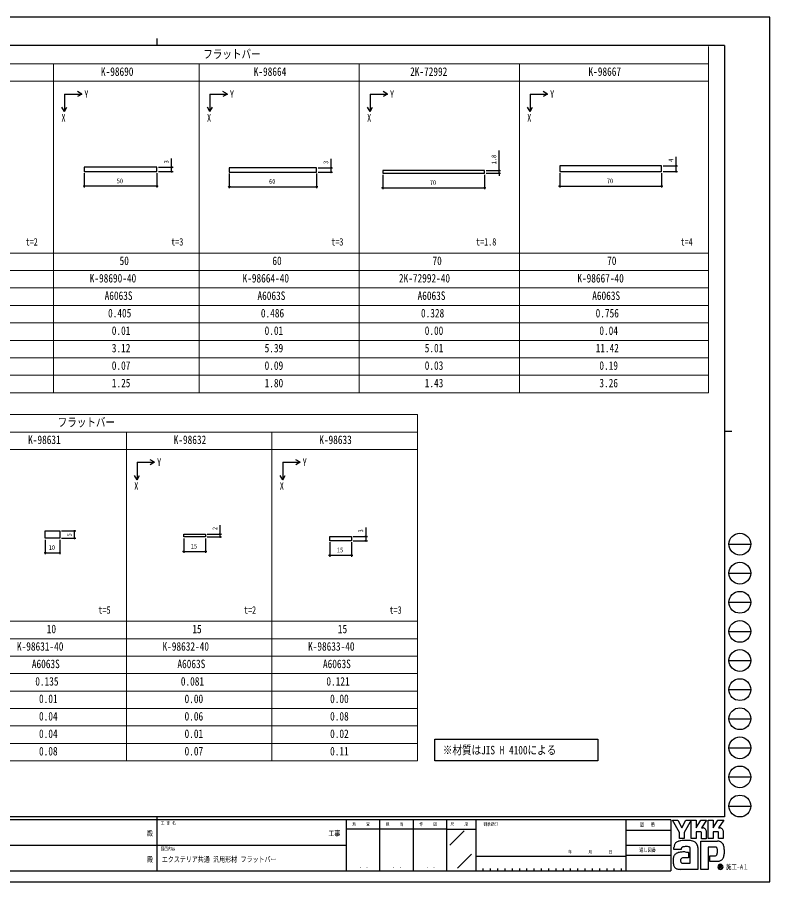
# Model space of a CAD drawing. Units: millimetres on the paper. Extents: x -420 to 420, y -297 to 297.
# Drawn here: x -96 to 420, y -297 to 297 of the extents above; entities that cross this region are included whole.
import ezdxf
from ezdxf.enums import TextEntityAlignment as Align

# ---------------------------------------------------------------- set-up
doc = ezdxf.new("R2010")
doc.units = ezdxf.units.MM
doc.header["$PDMODE"] = 32
doc.header["$PDSIZE"] = 0.5
doc.layers.add('0-1_TABLE1', color=7, linetype='Continuous', lineweight=18)
for name, color, linetype in [('0-2_USER1', 3, 'Continuous'), ('0-3_YKK_11', 7, 'Continuous'), ('0-4_YKK_12', 2, 'Continuous'), ('0-5_YKK_D', 6, 'Continuous'), ('0-6_YKK_ZWAK', 7, 'Continuous')]:
    doc.layers.add(name, color=color, linetype=linetype)
doc.styles.add('ＭＳ ゴシック', font='')
doc.styles.get('ＭＳ ゴシック').set_extended_font_data('MS Gothic')

msp = doc.modelspace()

# ---------------------------------------------------------------- linework, layer by layer
at = {"layer": '0-1_TABLE1'}
for p, q in [((378.502, 277), (378.502, 39)), ((-390.498, 265), (378.502, 265)), ((-71.498, 265), (-71.498, 39)), ((28.502, 265), (28.502, 39)), ((138.502, 265), (138.502, 39)), ((248.502, 265), (248.502, 39)), ((-390.498, 253), (378.502, 253)), ((-390.498, 135), (378.502, 135)), ((-390.498, 123), (378.502, 123)), ((-390.498, 111), (378.502, 111)), ((-390.498, 99), (378.502, 99)), ((-390.498, 87), (378.502, 87)), ((-298.831, 75), (378.502, 75)), ((-390.498, 63), (378.502, 63)), ((-298.831, 51), (378.502, 51)), ((-390.498, 39), (378.502, 39)), ((-390.498, 24), (178.502, 24)), ((178.502, 24), (178.502, -214)), ((-390.498, 12), (178.502, 12)), ((-21.498, 12), (-21.498, -214)), ((78.502, 12), (78.502, -214)), ((-390.498, 0), (178.502, 0)), ((-390.498, -118), (178.502, -118)), ((-390.498, -130), (178.502, -130)), ((-390.498, -142), (178.502, -142)), ((-390.498, -154), (178.502, -154)), ((-390.498, -166), (178.502, -166)), ((-298.831, -178), (178.502, -178)), ((-390.498, -190), (178.502, -190)), ((-298.831, -202), (178.502, -202)), ((-390.498, -214), (178.502, -214))]:
    msp.add_line(p, q, dxfattribs=at)
at = {"layer": '0-2_USER1'}
for p, q in [((-64.118, 244.226), (-52.118, 244.226)), ((-64.118, 244.226), (-64.118, 232.226)), ((-52.118, 244.226), (-55.118, 245.959)), ((-52.118, 244.226), (-55.118, 242.494)), ((35.882, 244.226), (47.882, 244.226)), ((35.882, 244.226), (35.882, 232.226)), ((47.882, 244.226), (44.882, 245.959)), ((47.882, 244.226), (44.882, 242.494)), ((145.882, 244.226), (157.882, 244.226)), ((145.882, 244.226), (145.882, 232.226)), ((157.882, 244.226), (154.882, 245.959)), ((157.882, 244.226), (154.882, 242.494)), ((255.882, 244.226), (267.882, 244.226)), ((255.882, 244.226), (255.882, 232.226)), ((267.882, 244.226), (264.882, 245.959)), ((267.882, 244.226), (264.882, 242.494)), ((-64.118, 232.226), (-65.85, 235.226)), ((-64.118, 232.226), (-62.386, 235.226)), ((35.882, 232.226), (34.15, 235.226)), ((35.882, 232.226), (37.614, 235.226)), ((145.882, 232.226), (144.15, 235.226)), ((145.882, 232.226), (147.614, 235.226)), ((255.882, 232.226), (254.15, 235.226)), ((255.882, 232.226), (257.614, 235.226)), ((-14.118, -8.774), (-2.118, -8.774)), ((-14.118, -8.774), (-14.118, -20.774)), ((-2.118, -8.774), (-5.118, -7.041)), ((-2.118, -8.774), (-5.118, -10.506)), ((85.882, -8.774), (97.882, -8.774)), ((85.882, -8.774), (85.882, -20.774)), ((97.882, -8.774), (94.882, -7.041)), ((97.882, -8.774), (94.882, -10.506)), ((-14.118, -20.774), (-15.85, -17.774)), ((-14.118, -20.774), (-12.386, -17.774)), ((85.882, -20.774), (84.15, -17.774)), ((85.882, -20.774), (87.614, -17.774))]:
    msp.add_line(p, q, dxfattribs=at)
at = {"layer": '0-3_YKK_11'}
for points in [[(-0.469, 193.931), (-50.469, 193.931), (-50.469, 190.931), (-0.469, 190.931)], [(109.182, 193.554), (49.182, 193.554), (49.182, 190.554), (109.182, 190.554)], [(346.217, 194.95), (276.217, 194.95), (276.217, 190.95), (346.217, 190.95)], [(-77.189, -55.974), (-67.189, -55.974), (-67.189, -60.974), (-77.189, -60.974)], [(17.908, -58.069), (32.908, -58.069), (32.908, -60.069), (17.908, -60.069)], [(118.235, -59.69), (133.235, -59.69), (133.235, -62.69), (118.235, -62.69)]]:
    msp.add_lwpolyline(points, close=True, dxfattribs=at)
for points in [[(224.612, 191.619), (154.612, 191.619), (154.612, 189.819), (163.941, 189.819), (164.133, 189.962), (165.091, 189.962), (165.283, 189.819), (168.941, 189.819), (169.133, 189.962), (170.091, 189.962), (170.283, 189.819), (173.941, 189.819), (174.133, 189.962), (175.091, 189.962), (175.283, 189.819), (178.941, 189.819), (179.133, 189.962), (180.091, 189.962), (180.283, 189.819), (183.941, 189.819), (184.133, 189.962), (185.091, 189.962), (185.283, 189.819), (188.941, 189.819), (189.133, 189.962), (190.091, 189.962), (190.283, 189.819), (193.941, 189.819), (194.133, 189.962), (195.091, 189.962), (195.283, 189.819), (198.941, 189.819), (199.133, 189.962), (200.091, 189.962), (200.283, 189.819), (203.941, 189.819), (204.133, 189.962), (205.091, 189.962), (205.283, 189.819), (208.941, 189.819)], [(208.941, 189.819), (209.133, 189.962), (210.091, 189.962), (210.283, 189.819), (213.941, 189.819), (214.133, 189.962), (215.091, 189.962), (215.283, 189.819), (224.612, 189.819), (224.612, 191.619)]]:
    msp.add_lwpolyline(points, dxfattribs=at)
at = {"layer": '0-4_YKK_12'}
msp.add_lwpolyline([(190.502, -199.114), (302.316, -199.114), (302.316, -214), (190.502, -214)], close=True, dxfattribs=at)
at = {"layer": '0-5_YKK_D'}
for p, q in [((234.636, 191.619), (234.636, 205.419)), ((0.531, 193.931), (10.554, 193.931)), ((0.531, 190.931), (10.554, 190.931)), ((110.182, 193.554), (120.205, 193.554)), ((110.182, 190.554), (120.205, 190.554)), ((225.612, 191.619), (235.636, 191.619)), ((234.636, 189.819), (234.636, 191.619)), ((347.217, 194.95), (357.241, 194.95)), ((347.217, 190.95), (357.241, 190.95)), ((-50.469, 189.931), (-50.469, 179.931)), ((-0.469, 189.931), (-0.469, 179.931)), ((49.182, 189.554), (49.182, 179.554)), ((109.182, 189.554), (109.182, 179.554)), ((154.612, 188.819), (154.612, 178.819)), ((224.612, 188.819), (224.612, 178.819)), ((225.612, 189.819), (235.636, 189.819)), ((234.636, 189.819), (234.636, 188.119)), ((276.217, 189.95), (276.217, 179.95)), ((346.217, 189.95), (346.217, 179.95)), ((-0.469, 180.931), (-50.469, 180.931)), ((49.182, 180.554), (109.182, 180.554)), ((154.612, 179.819), (224.612, 179.819)), ((276.217, 180.95), (346.217, 180.95)), ((-66.189, -55.974), (-56.166, -55.974)), ((-57.166, -60.974), (-57.166, -55.974)), ((33.908, -58.069), (43.932, -58.069)), ((-77.189, -61.974), (-77.189, -71.97)), ((-67.189, -61.974), (-67.189, -71.97)), ((-66.189, -60.974), (-56.166, -60.974)), ((17.908, -61.069), (17.908, -71.069)), ((32.908, -61.069), (32.908, -71.069)), ((33.908, -60.069), (43.932, -60.069)), ((118.235, -63.69), (118.235, -73.693)), ((133.235, -63.69), (133.235, -73.693)), ((134.235, -59.69), (144.175, -59.69)), ((134.235, -62.69), (144.175, -62.69)), ((-77.189, -70.97), (-67.189, -70.97)), ((17.908, -70.069), (32.908, -70.069)), ((118.235, -72.693), (133.235, -72.693))]:
    msp.add_line(p, q, dxfattribs=at)
for points in [[(9.554, 190.931), (9.554, 193.931), (9.554, 200.031)], [(119.205, 190.554), (119.205, 193.554), (119.205, 199.654)], [(356.241, 190.95), (356.241, 194.95), (356.241, 201.05)], [(42.932, -60.069), (42.932, -58.069), (42.932, -51.969)], [(143.175, -62.69), (143.175, -59.69), (143.175, -53.59)]]:
    msp.add_lwpolyline(points, dxfattribs=at)
for centre in [(9.554, 193.931), (9.554, 190.931), (119.205, 193.554), (119.205, 190.554), (234.636, 191.619), (234.636, 189.819), (356.241, 194.95), (356.241, 190.95), (-50.469, 180.931), (-0.469, 180.931), (49.182, 180.554), (109.182, 180.554), (154.612, 179.819), (224.612, 179.819), (276.217, 180.95), (346.217, 180.95), (-57.166, -55.974), (42.932, -58.069), (143.175, -59.69), (-57.166, -60.974), (42.932, -60.069), (143.175, -62.69), (-77.189, -70.97), (-67.189, -70.97), (17.908, -70.069), (32.908, -70.069), (118.235, -72.693), (133.235, -72.693)]:
    msp.add_circle(centre, 0.425, dxfattribs=at)
at = {"layer": '0-6_YKK_ZWAK'}
for p, q in [((-0.498, 282.5), (-0.498, 277.5)), ((389.502, 277.5), (-390.498, 277.5)), ((389.502, 277.5), (389.502, -252.5)), ((389.502, 12.5), (394.502, 12.5)), ((392.502, -65), (407.502, -65)), ((392.502, -85), (407.502, -85)), ((392.502, -105), (407.502, -105)), ((392.502, -125), (407.502, -125)), ((392.502, -145), (407.502, -145)), ((392.502, -165), (407.502, -165)), ((392.502, -185), (407.502, -185)), ((392.502, -205), (407.502, -205)), ((392.502, -225), (407.502, -225)), ((392.502, -245), (407.502, -245)), ((389.502, -252.5), (-390.498, -252.5)), ((-0.498, -254.5), (-130.498, -254.5)), ((-0.498, -252.5), (-0.498, -289.5)), ((129.502, -254.5), (-0.498, -254.5)), ((152.502, -254.5), (152.502, -289.5)), ((175.502, -254.5), (175.502, -289.5)), ((198.502, -254.5), (198.502, -289.5)), ((218.502, -254.5), (198.502, -254.5)), ((321.752, -254.5), (218.502, -254.5)), ((218.502, -254.5), (218.502, -289.5)), ((321.752, -254.5), (321.752, -289.5)), ((352.502, -254.5), (321.752, -254.5)), ((352.502, -254.5), (352.502, -289.5)), ((198.502, -261), (129.502, -261)), ((198.502, -261), (218.502, -261)), ((200.71, -271.829), (210.504, -262.036)), ((321.752, -261.5), (352.502, -261.5)), ((-129.748, -272), (-0.498, -272)), ((-0.498, -272), (129.502, -272)), ((321.752, -272), (352.502, -272)), ((206.067, -287.599), (215.689, -277.977)), ((352.502, -279), (321.752, -279)), ((218.502, -279.5), (321.752, -279.5)), ((-130.498, -289.5), (-0.498, -289.5)), ((-0.498, -289.5), (129.502, -289.5)), ((129.502, -289.5), (198.502, -289.5)), ((198.502, -289.5), (218.502, -289.5)), ((218.502, -289.5), (321.752, -289.5)), ((223.502, -288), (223.502, -289.5)), ((228.502, -288), (228.502, -289.5)), ((233.502, -288), (233.502, -289.5)), ((238.502, -288), (238.502, -289.5)), ((243.502, -288), (243.502, -289.5)), ((248.502, -288), (248.502, -289.5)), ((253.502, -288), (253.502, -289.5)), ((258.502, -288), (258.502, -289.5)), ((263.502, -288), (263.502, -289.5)), ((268.502, -288), (268.502, -289.5)), ((273.502, -288), (273.502, -289.5)), ((278.502, -288), (278.502, -289.5)), ((283.502, -288), (283.502, -289.5)), ((288.502, -288), (288.502, -289.5)), ((293.502, -288), (293.502, -289.5)), ((298.502, -288), (298.502, -289.5)), ((303.502, -288), (303.502, -289.5)), ((308.502, -288), (308.502, -289.5)), ((313.502, -288), (313.502, -289.5)), ((318.502, -288), (318.502, -289.5)), ((321.752, -289.5), (352.502, -289.5)), ((386.667, -288.398), (386.667, -288.398)), ((387.916, -285.572), (387.916, -285.572))]:
    msp.add_line(p, q, dxfattribs=at)
for points in [[(-420.5, -297), (420.5, -297), (420.5, 297), (-420.5, 297)], [(353.602, -254.8), (357.283, -254.8), (360.047, -260.01), (362.804, -254.8), (366.488, -254.8), (361.767, -263.199), (361.767, -267.413), (358.41, -267.413), (358.41, -263.086)]]:
    msp.add_lwpolyline(points, close=True, dxfattribs=at)
for points in [[(198.502, -254.5), (129.502, -254.5), (129.502, -289.5)], [(373.055, -262.661), (369.877, -262.661), (369.877, -267.41), (366.491, -267.41), (366.491, -254.8), (369.877, -254.8), (369.877, -259.958), (373.207, -254.8), (377.184, -254.8), (373.616, -260.021), (373.742, -260.021), (373.882, -260.021), (374.025, -260.021), (374.163, -260.021), (374.287, -260.021), (374.386, -260.021), (374.452, -260.021), (374.477, -260.021)], [(384.751, -262.661), (381.577, -262.661), (381.577, -267.413), (378.19, -267.413), (378.19, -254.8), (381.577, -254.8), (381.577, -259.958), (384.903, -254.8), (388.88, -254.8), (385.312, -260.021), (385.44, -260.021), (385.58, -260.021), (385.724, -260.021), (385.861, -260.021), (385.984, -260.021), (386.083, -260.021), (386.149, -260.021), (386.173, -260.021)], [(375.451, -260.221), (375.855, -260.452), (376.197, -260.753), (376.473, -261.112), (376.676, -261.515), (376.801, -261.95), (376.844, -262.404), (376.844, -267.422), (373.541, -267.422), (373.541, -263.141)], [(387.148, -260.221), (387.554, -260.452), (387.897, -260.753), (388.174, -261.112), (388.378, -261.515), (388.505, -261.95), (388.548, -262.404), (388.548, -267.413), (385.237, -267.413), (385.237, -263.141)], [(360.48, -273.231), (360.247, -273.362), (360.066, -273.522), (359.929, -273.708), (359.829, -273.92), (359.761, -274.153), (359.716, -274.407), (359.689, -274.679), (359.673, -274.967), (354.674, -274.979), (354.689, -274.295), (354.717, -273.527)], [(370.771, -271.917), (370.913, -272.49), (370.993, -273.104), (371.018, -273.759), (371.018, -288.5), (358.955, -288.5)], [(362.395, -276.553), (363.341, -276.615), (364.084, -276.699), (364.571, -276.777), (364.745, -276.823), (364.745, -280.647), (364.192, -280.589), (363.586, -280.556), (362.965, -280.543), (362.369, -280.545), (361.837, -280.556), (361.408, -280.571), (361.123, -280.584), (361.019, -280.589), (360.586, -280.668), (360.213, -280.792), (359.9, -280.961), (359.647, -281.177), (359.453, -281.44), (359.318, -281.75), (359.244, -282.11), (359.229, -282.519), (359.276, -282.969), (359.372, -283.341), (359.509, -283.642), (359.683, -283.879), (359.886, -284.059), (360.113, -284.191), (360.359, -284.279), (360.616, -284.332), (365.926, -284.332), (365.926, -274.507), (365.928, -274.313), (365.918, -274.122), (365.893, -273.939), (365.85, -273.765), (365.786, -273.602), (365.699, -273.455), (365.584, -273.324), (365.439, -273.212)], [(365.439, -273.212), (365.127, -273.09), (364.629, -272.987), (363.994, -272.91), (363.271, -272.869), (362.508, -272.873), (361.756, -272.928)], [(382.887, -273.151), (378.119, -273.151), (378.119, -288.5), (373.123, -288.5), (373.123, -269.079), (384.735, -269.079)], [(387.871, -270.451), (388.197, -270.862), (388.441, -271.261), (388.612, -271.622)], [(387.456, -282.097), (386.995, -282.456), (386.514, -282.738), (386.018, -282.948), (385.51, -283.092), (384.993, -283.174), (384.472, -283.201), (379.336, -283.201), (379.336, -279.166), (382.232, -279.166), (382.766, -279.159), (383.236, -279.113), (383.639, -278.995)], [(384.583, -276.1), (384.576, -275.463), (384.546, -274.89), (384.474, -274.386), (384.344, -273.959)], [(387.461, -286.26), (387.458, -286.201), (387.451, -286.145), (387.439, -286.09), (387.422, -286.039), (387.4, -285.99), (387.374, -285.944), (387.343, -285.901), (387.308, -285.861), (387.262, -285.82), (387.21, -285.785), (387.154, -285.754), (387.093, -285.729), (387.028, -285.71), (386.958, -285.696), (386.885, -285.687), (386.808, -285.684), (386.05, -285.684), (386.05, -287.914), (386.279, -287.914), (386.279, -285.912), (386.808, -285.912), (386.862, -285.914), (386.914, -285.919), (386.962, -285.928), (387.006, -285.94), (387.047, -285.956), (387.084, -285.975), (387.117, -285.997), (387.147, -286.022)], [(387.236, -286.26), (387.222, -286.367), (387.184, -286.451), (387.126, -286.516), (387.055, -286.562), (386.974, -286.594), (386.89, -286.614), (386.808, -286.624), (386.733, -286.627), (386.534, -286.627), (386.635, -286.797), (387.289, -287.922), (387.551, -287.922), (386.92, -286.839), (386.979, -286.827), (387.036, -286.812), (387.089, -286.794), (387.14, -286.773), (387.187, -286.749), (387.231, -286.722), (387.271, -286.691), (387.308, -286.658)]]:
    msp.add_lwpolyline(points, dxfattribs=at)
for centre in [(400.002, -65), (400.002, -85), (400.002, -105), (400.002, -125), (400.002, -145), (400.002, -165), (400.002, -185), (400.002, -205), (400.002, -225), (400.002, -245)]:
    msp.add_circle(centre, 7.5, dxfattribs=at)
for centre, radius, start, end in [((374.482, -262.519), 2.498, 78.26798, 90.11215), ((374.517, -262.337), 2.312, 66.19963, 78.22058), ((386.178, -262.523), 2.502, 78.27851, 90.10826), ((386.212, -262.348), 2.323, 66.2483, 78.23226), ((373.072, -263.129), 0.469, 358.57817, 92.1683), ((384.771, -263.127), 0.467, 358.29941, 92.43455), ((363.78, -274.046), 9.079, 171.55622, 176.72493), ((360.704, -273.587), 5.968, 163.48385, 171.57982), ((359.161, -273.129), 4.358, 152.2125, 163.4865), ((358.494, -272.784), 3.607, 138.03852, 152.12015), ((358.493, -272.801), 3.618, 122.60463, 137.83438), ((358.972, -273.575), 4.528, 108.37421, 122.42809), ((359.729, -276.269), 7.325, 100.93159, 107.35499), ((362.205, -288.282), 19.59, 97.86054, 101.37938), ((363.368, -296.358), 27.749, 94.90201, 97.9576), ((361.799, -276.363), 3.398, 102.4979, 112.84632), ((363.447, -297.005), 28.4, 91.6169, 94.94971), ((362.457, -279.199), 6.31, 96.37207, 102.75341), ((363.337, -292.406), 23.8, 87.51794, 91.66439), ((363.646, -285.778), 17.165, 81.92631, 87.59083), ((364.559, -279.523), 10.844, 73.67137, 82.05943), ((365.913, -274.992), 6.115, 60.60528, 73.9085), ((366.467, -273.886), 4.88, 52.17347, 59.90542), ((366.963, -273.245), 4.069, 43.55042, 52.14561), ((367.236, -272.981), 3.69, 34.48659, 43.50182), ((367.238, -272.975), 3.685, 25.58915, 34.43128), ((366.91, -273.129), 4.047, 17.43089, 25.54591), ((382.914, -275.601), 2.45, 77.94572, 90.63794), ((383.127, -274.602), 1.429, 60.20991, 77.92418), ((384.545, -274.421), 5.346, 78.73198, 87.96551), ((384.702, -273.62), 4.529, 69.03034, 78.69541), ((384.848, -273.23), 4.113, 59.39484, 68.9885), ((384.916, -273.111), 3.976, 50.3012, 59.3616), ((384.891, -273.139), 4.013, 42.05209, 50.28551), ((382.909, -274.281), 6.292, 14.76267, 25.00486), ((379.05, -275.333), 10.292, 7.9139, 14.95041), ((358.493, -281.267), 4.255, 142.04688, 153.80771), ((358.347, -281.163), 4.076, 130.60221, 141.94427), ((358.588, -281.451), 4.452, 120.60724, 130.53081), ((359.062, -282.257), 5.387, 112.58838, 120.58162), ((359.699, -283.79), 7.047, 106.61303, 112.59024), ((360.702, -287.161), 10.564, 99.87193, 106.59825), ((361.264, -290.327), 13.78, 94.78469, 99.91711), ((361.538, -293.477), 16.941, 90.80099, 94.81812), ((361.58, -295.823), 19.287, 87.57779, 90.82714), ((383.172, -277.943), 1.151, 293.91672, 314.09376), ((383.265, -274.342), 1.135, 39.8078, 59.75378), ((383.015, -277.804), 1.36, 314.78099, 333.92928), ((383.071, -274.49), 1.379, 22.65544, 39.38165), ((382.005, -277.314), 2.483, 334.00676, 347.34989), ((379.25, -276.676), 5.311, 347.14308, 355.40008), ((373.22, -276.158), 11.363, 355.2339, 0.29193), ((376.915, -276.479), 12.442, 347.15166, 352.97565), ((375.196, -275.893), 14.187, 2.54376, 8.01251), ((373.617, -276.05), 15.768, 352.8937, 357.82206), ((372.986, -276.01), 16.399, 357.76419, 2.60674), ((363.813, -282.349), 9.729, 174.55588, 182.47272), ((369.25, -282.263), 15.165, 181.90948, 187.89042), ((360.898, -282.07), 6.801, 164.97537, 174.56739), ((362.869, -283.161), 8.722, 187.80471, 196.36971), ((359.246, -281.629), 5.09, 153.89178, 164.94341), ((386.67, -286.819), 1.764, 90.09157, 179.92363), ((386.67, -286.816), 1.761, 44.93442, 90.08536), ((384.123, -278.339), 5.024, 311.57033, 318.66243), ((383.541, -277.829), 5.797, 318.67367, 325.29112), ((385.036, -278.943), 3.935, 326.23251, 339.61931), ((381.341, -277.512), 7.897, 339.22498, 347.31457), ((359.5, -284.156), 5.209, 196.3102, 208.20993), ((358.034, -284.936), 3.547, 208.29777, 223.35561), ((357.703, -285.228), 3.107, 223.64205, 239.63663), ((357.977, -284.728), 3.676, 239.8785, 253.65355), ((358.48, -283.001), 5.475, 253.69102, 263.74909), ((358.906, -279.21), 9.29, 263.68487, 270.30455), ((386.659, -286.821), 1.753, 179.86065, 225.14399), ((386.659, -286.813), 1.569, 134.8007, 180.12175), ((386.653, -286.823), 1.562, 179.75513, 225.29722), ((386.668, -286.821), 1.759, 224.94536, 269.98445), ((386.664, -286.837), 1.56, 224.62822, 270.10973), ((386.664, -286.804), 1.566, 89.86602, 135.149), ((386.671, -286.816), 1.577, 45.03108, 90.11509), ((386.665, -286.814), 1.584, 270.09072, 359.90926), ((386.668, -286.812), 1.768, 269.98802, 314.93777), ((386.901, -286.25), 0.335, 358.3894, 42.86139), ((386.907, -286.276), 0.553, 316.37674, 1.6565), ((386.672, -286.817), 1.577, 0.00643, 45.07115), ((386.684, -286.81), 1.747, 359.78949, 45.13288), ((386.68, -286.824), 1.751, 314.92572, 0.23508)]:
    msp.add_arc(centre, radius, start, end, dxfattribs=at)
msp.add_point((-0.498, -289.5), dxfattribs=at)

# ---------------------------------------------------------------- texts
at = {"layer": '0-1_TABLE1', "style": 'ＭＳ ゴシック', "width": 0.8}
for s, height, p in [('フラットバー', 5.865, (31.315, 267)), ('K-98690', 5.865, (-38.991, 255)), ('K-98664', 5.865, (66.009, 255)), ('2K-72992', 5.865, (173.449, 255)), ('K-98667', 5.865, (296.009, 255)), ('t=2', 5.132, (-90.744, 138.611)), ('t=3', 5.132, (9.256, 138.611)), ('t=3', 5.132, (119.256, 138.611)), ('t=1.8', 5.132, (218.683, 138.611)), ('t=4', 5.132, (359.256, 138.611)), ('50', 5.865, (-26.191, 125)), ('60', 5.865, (78.809, 125)), ('70', 5.865, (188.809, 125)), ('70', 5.865, (308.809, 125)), ('K-98690-40', 5.865, (-46.671, 113)), ('K-98664-40', 5.865, (58.329, 113)), ('2K-72992-40', 5.865, (165.769, 113)), ('K-98667-40', 5.865, (288.329, 113)), ('A6063S', 5.865, (-36.431, 101)), ('A6063S', 5.865, (68.569, 101)), ('A6063S', 5.865, (178.569, 101)), ('A6063S', 5.865, (298.569, 101)), ('0.405', 5.865, (-34.085, 89)), ('0.486', 5.865, (70.915, 89)), ('0.328', 5.865, (180.915, 89)), ('0.756', 5.865, (300.915, 89)), ('0.01', 5.865, (-31.525, 77)), ('0.01', 5.865, (73.475, 77)), ('0.00', 5.865, (183.475, 77)), ('0.04', 5.865, (303.475, 77)), ('3.12', 5.865, (-31.525, 65)), ('5.39', 5.865, (73.475, 65)), ('5.01', 5.865, (183.475, 65)), ('11.42', 5.865, (300.915, 65)), ('0.07', 5.865, (-31.525, 53)), ('0.09', 5.865, (73.475, 53)), ('0.03', 5.865, (183.475, 53)), ('0.19', 5.865, (303.475, 53)), ('1.25', 5.865, (-31.525, 41)), ('1.80', 5.865, (73.475, 41)), ('1.43', 5.865, (183.475, 41)), ('3.26', 5.865, (303.475, 41)), ('フラットバー', 5.865, (-68.685, 14)), ('K-98631', 5.865, (-88.991, 2)), ('K-98632', 5.865, (11.009, 2)), ('K-98633', 5.865, (111.009, 2)), ('t=5', 5.132, (-40.744, -114.389)), ('t=2', 5.132, (59.256, -114.389)), ('t=3', 5.132, (159.256, -114.389)), ('10', 5.865, (-76.191, -128)), ('15', 5.865, (23.809, -128)), ('15', 5.865, (123.809, -128)), ('K-98631-40', 5.865, (-96.671, -140)), ('K-98632-40', 5.865, (3.329, -140)), ('K-98633-40', 5.865, (103.329, -140)), ('A6063S', 5.865, (-86.431, -152)), ('A6063S', 5.865, (13.569, -152)), ('A6063S', 5.865, (113.569, -152)), ('0.135', 5.865, (-84.085, -164)), ('0.081', 5.865, (15.915, -164)), ('0.121', 5.865, (115.915, -164)), ('0.01', 5.865, (-81.525, -176)), ('0.00', 5.865, (18.475, -176)), ('0.00', 5.865, (118.475, -176)), ('0.04', 5.865, (-81.525, -188)), ('0.06', 5.865, (18.475, -188)), ('0.08', 5.865, (118.475, -188)), ('0.04', 5.865, (-81.525, -200)), ('0.01', 5.865, (18.475, -200)), ('0.02', 5.865, (118.475, -200)), ('0.08', 5.865, (-81.525, -212)), ('0.07', 5.865, (18.475, -212)), ('0.11', 5.865, (118.475, -212))]:
    msp.add_text(s, height=height, dxfattribs=at).set_placement(p, align=Align.BOTTOM_LEFT)
at = {"layer": '0-2_USER1', "style": 'ＭＳ ゴシック', "width": 0.8}
for s, height, p in [('Y', 5.132, (-50.379, 240.162)), ('Y', 5.132, (49.621, 240.162)), ('Y', 5.132, (159.621, 240.162)), ('Y', 5.132, (269.621, 240.162)), ('X', 5.132, (-66.092, 223.847)), ('X', 5.132, (33.908, 223.847)), ('X', 5.132, (143.908, 223.847)), ('X', 5.132, (253.908, 223.847)), ('Y', 5.132, (-0.379, -12.838)), ('Y', 5.132, (99.621, -12.838)), ('X', 5.132, (-16.092, -29.153)), ('X', 5.132, (83.908, -29.153)), ('※材質はJIS H 4100による', 5.865, (195.946, -211.27)), ('エクステリア共通 汎用形材 フラットバー', 3.666, (2.906, -284.58))]:
    msp.add_text(s, height=height, dxfattribs=at).set_placement(p, align=Align.BOTTOM_LEFT)
at = {"layer": '0-5_YKK_D', "style": 'ＭＳ ゴシック', "width": 0.8}
for s, p in [('3', (8.554, 196.631)), ('3', (118.205, 196.254)), ('1.8', (233.636, 196.019)), ('4', (355.241, 197.65)), ('5', (-58.166, -59.674)), ('2', (41.932, -55.369)), ('3', (142.175, -56.99))]:
    msp.add_text(s, height=3.299, rotation=90, dxfattribs=at).set_placement(p, align=Align.BOTTOM_LEFT)
for s, p in [('50', (-28.109, 181.931)), ('60', (76.542, 181.554)), ('70', (186.972, 180.819)), ('70', (308.577, 181.95)), ('15', (22.768, -69.069)), ('10', (-74.829, -69.97)), ('15', (123.095, -71.693))]:
    msp.add_text(s, height=3.299, dxfattribs=at).set_placement(p, align=Align.BOTTOM_LEFT)
at = {"layer": '0-6_YKK_ZWAK', "style": 'ＭＳ ゴシック', "width": 0.8}
for s, height, p in [('工 事 名', 2.199, (2.127, -258.5)), ('照     査', 2.199, (133.642, -259.25)), ('担     当', 2.199, (156.722, -259.25)), ('作     図', 2.199, (179.722, -259.25)), ('尺     度', 2.199, (201.142, -259.25)), ('御承認印', 2.199, (223.914, -259.25)), ('図\u3000 番', 2.566, (331.34, -259.75)), ('殿', 3.666, (-7.367, -266.583)), ('工事', 3.666, (117.233, -266.746)), ('図面内容', 2.199, (2.127, -276)), ('年        月        日', 2.199, (281.991, -278.321)), ('通し図番', 2.566, (330.78, -277.25)), ('殿', 3.666, (-7.367, -284.583)), ('施工-A１', 3.299, (390.502, -289.5)), ('． ．', 2.592, (138.5, -288.435)), ('． ．', 2.592, (161.5, -288.435)), ('． ．', 2.592, (184.5, -288.435))]:
    msp.add_text(s, height=height, dxfattribs=at).set_placement(p, align=Align.BOTTOM_LEFT)

doc.saveas('drawing.dxf')
